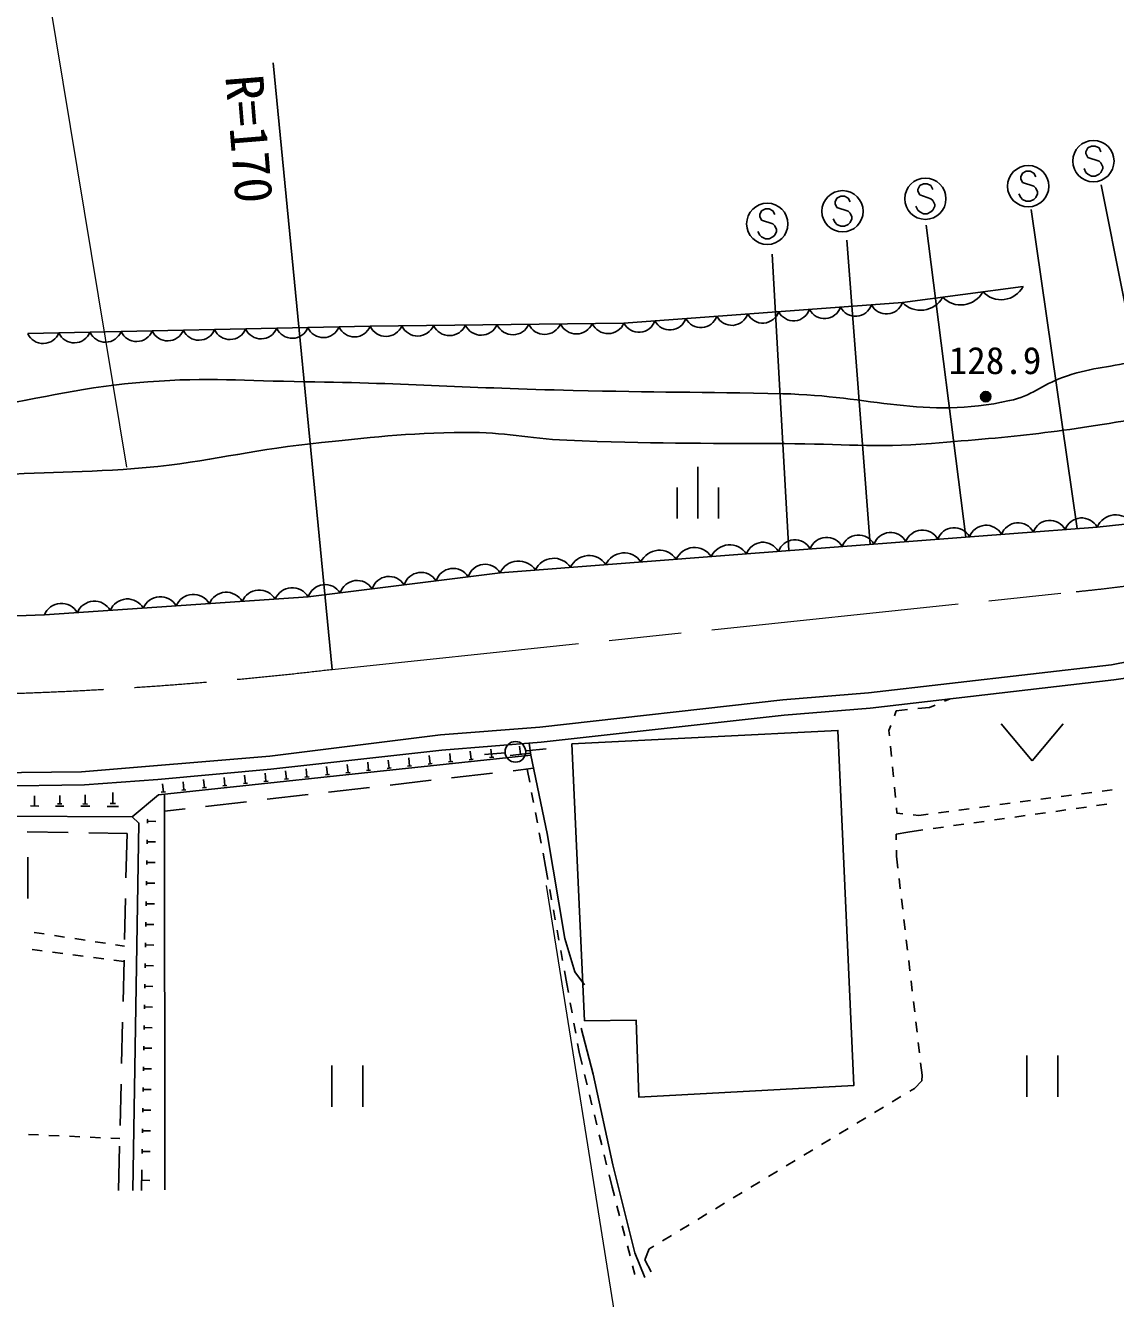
# Model space of a CAD drawing. Units: millimetres, scale not verified. Extents: x 40000 to 680000, y 20000 to 380000.
# Drawn here: x 398696 to 451527, y 238514 to 300190 of the extents above; entities that cross this region are included whole.
import ezdxf
from ezdxf.enums import TextEntityAlignment as Align

# ---------------------------------------------------------------- set-up
doc = ezdxf.new("R2010")
doc.units = ezdxf.units.MM
doc.header["$LTSCALE"] = 1000
doc.linetypes.add('CHAIN', pattern=[18.5, 12, -1.5, 3.5, -1.5])
for name, color, linetype, lineweight in [('M-BGD', 7, 'Continuous', 25), ('M-BGD-EXST', 7, 'Continuous', 25), ('M-BMK', 2, 'CHAIN', 13), ('M-BMK-SRVR', 3, 'Continuous', 25), ('M-STR-HTXT', 7, 'Continuous', 13), ('M-STR-STRC', 7, 'Continuous', 25)]:
    doc.layers.add(name, color=color, linetype=linetype, lineweight=lineweight)
doc.styles.add('ＭＳ ゴシック', font='')
doc.styles.get('ＭＳ ゴシック').set_extended_font_data('MS Gothic')

msp = doc.modelspace()

# ---------------------------------------------------------------- linework, layer by layer
at = {"layer": 'M-BGD'}
for p, q in [((431280, 278811), (431280, 276311)), ((430280, 277811), (430280, 276311)), ((432280, 277811), (432280, 276311)), ((441950, 267097), (442505, 267151)), ((442505, 267151), (442777, 267265)), ((443239, 267457), (443511, 267571)), ((440807, 266748), (440896, 266993)), ((440896, 266993), (441452, 267048)), ((440547, 266032), (440636, 266278)), ((440572, 265771), (440547, 266032)), ((445986, 266364), (447486, 264564)), ((447486, 264564), (448986, 266364)), ((422683, 264881), (422641, 265279)), ((425789, 251960), (425175, 265395)), ((440667, 264776), (440619, 265274)), ((416318, 264207), (416276, 264604)), ((417313, 264312), (417271, 264710)), ((418307, 264417), (418265, 264815)), ((419302, 264523), (419259, 264921)), ((420396, 264639), (420197, 264618)), ((420296, 264628), (420254, 265026)), ((421390, 264744), (421191, 264723)), ((421291, 264734), (421248, 265131)), ((423180, 264934), (422185, 264829)), ((410352, 263575), (410310, 263973)), ((411346, 263680), (411304, 264078)), ((412341, 263785), (412299, 264183)), ((413335, 263890), (413293, 264288)), ((414429, 264006), (414230, 263985)), ((414330, 263996), (414287, 264393)), ((415423, 264112), (415225, 264091)), ((415324, 264101), (415282, 264499)), ((416418, 264217), (416219, 264196)), ((417412, 264323), (417213, 264301)), ((418407, 264428), (418208, 264407)), ((419401, 264533), (419202, 264512)), ((422329, 264086), (423323, 264201)), ((423133, 263526), (423011, 264165)), ((440763, 263781), (440715, 264278)), ((405379, 263049), (405337, 263446)), ((406374, 263154), (406332, 263552)), ((407368, 263259), (407326, 263657)), ((408462, 263375), (408263, 263354)), ((408363, 263364), (408321, 263762)), ((409457, 263480), (409258, 263459)), ((409357, 263470), (409315, 263867)), ((410451, 263585), (410252, 263564)), ((411446, 263690), (411247, 263669)), ((412440, 263796), (412241, 263775)), ((413435, 263901), (413236, 263880)), ((416369, 263393), (418355, 263624)), ((419349, 263739), (421335, 263970)), ((399138, 262376), (399141, 262872)), ((400355, 262474), (400357, 262890)), ((401594, 262473), (401596, 262912)), ((402933, 262491), (402935, 263030)), ((403860, 261852), (405151, 262924)), ((405479, 263059), (405280, 263038)), ((405449, 243774), (405441, 262954)), ((406473, 263164), (406275, 263143)), ((407468, 263270), (407269, 263249)), ((410409, 262700), (412396, 262931)), ((413389, 263046), (415376, 263277)), ((423319, 262544), (423226, 263035)), ((440858, 262785), (440811, 263283)), ((448397, 262768), (447901, 262703)), ((449388, 262899), (448892, 262834)), ((450380, 263030), (449884, 262965)), ((451371, 263161), (450875, 263096)), ((399337, 262375), (398940, 262377)), ((400563, 262369), (400147, 262371)), ((400459, 262473), (400251, 262474)), ((401813, 262362), (401374, 262364)), ((401704, 262472), (401484, 262474)), ((403201, 262355), (402663, 262358)), ((403067, 262490), (402798, 262492)), ((405442, 262122), (406436, 262238)), ((407429, 262354), (409416, 262585)), ((440931, 262027), (440906, 262288)), ((444431, 262244), (443936, 262178)), ((445423, 262375), (444927, 262310)), ((446414, 262506), (445918, 262441)), ((447405, 262637), (446910, 262572)), ((448628, 262116), (449123, 262185)), ((449618, 262254), (450114, 262323)), ((450609, 262392), (451104, 262461)), ((404609, 261724), (404596, 261736)), ((404606, 261542), (404609, 261724)), ((404608, 261633), (405007, 261626)), ((423505, 261561), (423412, 262053)), ((441216, 261999), (440931, 262027)), ((441998, 261922), (441713, 261950)), ((442449, 261982), (441998, 261922)), ((443440, 262113), (442944, 262047)), ((444666, 261563), (445161, 261632)), ((445657, 261701), (446152, 261770)), ((446647, 261839), (447142, 261908)), ((447638, 261977), (448133, 262046)), ((398774, 261122), (400774, 261092)), ((401774, 261077), (403620, 261049)), ((403620, 261049), (403569, 258900)), ((423692, 260579), (423599, 261070)), ((440897, 261011), (441457, 261116)), ((440900, 260730), (440897, 261011)), ((441457, 261116), (442190, 261218)), ((442685, 261287), (443181, 261356)), ((443676, 261425), (444171, 261494)), ((404590, 260542), (404593, 260742)), ((404591, 260642), (404991, 260635)), ((398811, 259898), (398811, 257898)), ((404573, 259542), (404577, 259742)), ((423906, 259449), (423785, 260088)), ((440909, 259950), (440906, 260230)), ((440978, 259361), (440909, 259950)), ((404575, 259642), (404975, 259635)), ((424019, 258822), (423906, 259449)), ((404557, 258542), (404560, 258742)), ((404559, 258642), (404959, 258635)), ((441094, 258368), (441036, 258865)), ((403545, 257900), (403498, 255901)), ((424196, 257837), (424108, 258329)), ((441210, 257375), (441152, 257871)), ((404541, 257542), (404544, 257742)), ((404543, 257642), (404943, 257636)), ((424373, 256853), (424285, 257345)), ((404525, 256542), (404528, 256742)), ((404526, 256642), (404926, 256636)), ((441326, 256382), (441268, 256878)), ((399113, 256255), (399607, 256179)), ((400101, 256103), (400595, 256027)), ((424550, 255869), (424462, 256361)), ((399513, 255365), (399017, 255430)), ((401089, 255951), (401584, 255875)), ((402078, 255799), (402572, 255723)), ((403066, 255647), (403490, 255582)), ((404508, 255542), (404512, 255742)), ((404510, 255642), (404910, 255636)), ((424728, 254885), (424639, 255377)), ((441443, 255388), (441385, 255885)), ((400504, 255236), (400008, 255300)), ((401496, 255106), (401000, 255171)), ((402487, 254977), (401992, 255042)), ((403473, 254848), (402983, 254912)), ((403474, 254901), (403427, 252902)), ((404492, 254542), (404495, 254742)), ((441559, 254395), (441501, 254892)), ((404494, 254642), (404894, 254636)), ((424929, 253766), (424816, 254393)), ((404476, 253543), (404479, 253743)), ((404477, 253643), (404877, 253636)), ((425007, 253334), (424929, 253766)), ((441675, 253402), (441617, 253899)), ((441792, 252409), (441733, 252905)), ((404460, 252543), (404463, 252743)), ((404461, 252643), (404861, 252636)), ((425186, 252350), (425097, 252842)), ((403403, 251902), (403356, 249903)), ((404443, 251543), (404447, 251743)), ((404445, 251643), (404845, 251636)), ((425365, 251366), (425275, 251858)), ((441908, 251416), (441850, 251912)), ((404427, 250543), (404430, 250743)), ((404429, 250643), (404829, 250636)), ((425532, 250443), (425454, 250874)), ((425678, 249846), (425532, 250443)), ((442024, 250422), (441966, 250919)), ((413543, 249806), (413543, 247806)), ((415043, 249806), (415043, 247806)), ((442151, 249337), (442082, 249926)), ((447222, 250293), (447222, 248293)), ((448722, 250293), (448722, 248293)), ((404411, 249543), (404414, 249743)), ((404412, 249643), (404812, 249637)), ((425915, 248875), (425796, 249360)), ((442136, 249065), (442151, 249337)), ((403333, 248903), (403285, 246903)), ((404394, 248543), (404398, 248743)), ((404396, 248643), (404796, 248637)), ((441557, 248556), (441782, 248692)), ((441782, 248692), (442136, 249065)), ((426152, 247903), (426033, 248389)), ((440701, 248039), (441129, 248298)), ((404378, 247543), (404381, 247743)), ((404380, 247643), (404780, 247637)), ((426389, 246932), (426270, 247417)), ((439845, 247522), (440273, 247780)), ((404362, 246544), (404365, 246743)), ((438133, 246488), (438561, 246746)), ((438989, 247005), (439417, 247263)), ((398837, 246465), (399336, 246442)), ((399836, 246420), (400335, 246397)), ((400835, 246374), (401334, 246352)), ((401834, 246329), (402333, 246306)), ((402833, 246283), (403270, 246264)), ((404364, 246644), (404764, 246637)), ((426626, 245960), (426507, 246446)), ((437277, 245971), (437705, 246229)), ((403262, 245904), (403211, 243754)), ((404346, 245544), (404349, 245744)), ((404347, 245644), (404747, 245637)), ((426863, 244989), (426744, 245474)), ((436421, 245454), (436849, 245712)), ((435565, 244937), (435993, 245195)), ((404316, 243744), (404333, 244744)), ((404325, 244244), (404724, 244237)), ((427127, 243906), (426981, 244503)), ((434709, 244420), (435137, 244678)), ((427237, 243483), (427127, 243906)), ((432997, 243386), (433425, 243644)), ((433853, 243903), (434281, 244161)), ((432142, 242868), (432570, 243127)), ((427490, 242516), (427364, 242999)), ((431286, 242351), (431714, 242610)), ((427744, 241548), (427617, 242032)), ((430430, 241834), (430858, 242093)), ((429574, 241317), (430002, 241576)), ((427997, 240581), (427870, 241065)), ((428711, 240387), (428921, 240923)), ((428921, 240923), (429146, 241059)), ((428234, 239674), (428123, 240097)), ((429026, 239815), (428711, 240387))]:
    msp.add_line(p, q, dxfattribs=at)
for points in [[(398807, 285266), (415402, 285616), (427704, 285773), (441195, 286770), (447044, 287539)], [(377391, 264354), (392689, 263937), (401418, 264026), (410533, 264794), (418809, 265821), (423622, 266197), (435402, 267516), (439554, 267857), (451334, 269218), (514274, 281584)], [(405107, 263652), (410582, 264164), (418883, 265086), (423692, 265462), (435473, 266781), (439627, 267122), (451448, 268488), (455048, 269000), (459279, 269841), (514308, 280690)], [(464058, 278915), (462412, 278435), (454055, 276249), (450632, 275889), (433640, 274592), (421704, 273679), (412397, 272503), (399612, 271635)], [(379663, 272196), (380169, 272026), (388324, 271523), (394248, 271443), (399612, 271635)], [(425175, 265395), (438072, 266034), (438842, 248830), (428418, 248274), (428290, 252003), (425789, 251960)], [(423101, 265416), (423190, 264834), (423981, 261051), (424834, 255951), (425323, 254342), (425795, 253712)], [(405151, 262924), (414229, 263884), (423190, 264834)], [(378755, 263675), (384672, 263376), (392718, 263278), (401554, 263408), (405107, 263652)], [(378492, 262428), (389481, 262022), (397578, 261884), (403860, 261852)], [(403860, 261852), (404196, 261545), (403907, 243751)], [(425623, 251612), (426217, 249391), (427170, 244984), (428237, 240735), (428709, 239529)]]:
    msp.add_lwpolyline(points, dxfattribs=at)
for radius in [250, 204, 159, 114, 68.2, 22.7]:
    msp.add_circle((445235, 282207), radius, dxfattribs=at)
for centre, radius, start, end in [((445976, 288122), 1217, 223.58672, 331.40056), ((442076, 287609), 1217, 223.58672, 331.40056), ((444026, 287865), 1217, 223.58672, 331.40056), ((432927, 286475), 815, 206.95378, 341.49712), ((434426, 286585), 815, 206.95378, 341.49712), ((435925, 286696), 815, 206.95378, 341.49712), ((437424, 286807), 815, 206.95378, 341.49712), ((438923, 286918), 815, 206.95378, 341.49712), ((440422, 287028), 815, 206.95378, 341.49712), ((413132, 285887), 819, 204.14168, 338.27296), ((414641, 285919), 819, 204.14168, 338.27296), ((416167, 285967), 841, 204.6647, 336.80121), ((417704, 285986), 841, 204.6647, 336.80121), ((419242, 286006), 841, 204.6647, 336.80121), ((420780, 286026), 841, 204.6647, 336.80121), ((422318, 286045), 841, 204.6647, 336.80121), ((423855, 286065), 841, 204.6647, 336.80121), ((425393, 286085), 841, 204.6647, 336.80121), ((426931, 286104), 841, 204.6647, 336.80121), ((428430, 286142), 815, 206.95378, 341.49712), ((429929, 286253), 815, 206.95378, 341.49712), ((431428, 286364), 815, 206.95378, 341.49712), ((399555, 285601), 819, 204.14168, 338.27296), ((401063, 285633), 819, 204.14168, 338.27296), ((402572, 285665), 819, 204.14168, 338.27296), ((404081, 285696), 819, 204.14168, 338.27296), ((405589, 285728), 819, 204.14168, 338.27296), ((407098, 285760), 819, 204.14168, 338.27296), ((408607, 285792), 819, 204.14168, 338.27296), ((410115, 285824), 819, 204.14168, 338.27296), ((411624, 285855), 819, 204.14168, 338.27296), ((449886, 275481), 850, 28.68144, 160.04784), ((451539, 275492), 990, 35.6813, 156.33672), ((442163, 274892), 850, 28.68144, 160.04784), ((443707, 275009), 850, 28.68144, 160.04784), ((445252, 275127), 850, 28.68144, 160.04784), ((446797, 275245), 850, 28.68144, 160.04784), ((448342, 275363), 850, 28.68144, 160.04784), ((434439, 274302), 850, 28.68144, 160.04784), ((435984, 274420), 850, 28.68144, 160.04784), ((437529, 274538), 850, 28.68144, 160.04784), ((439073, 274656), 850, 28.68144, 160.04784), ((440618, 274774), 850, 28.68144, 160.04784), ((426003, 273526), 981, 33.73991, 155.00461), ((427709, 273656), 981, 33.73991, 155.00461), ((429414, 273786), 981, 33.73991, 155.00461), ((431119, 273917), 981, 33.73991, 155.00461), ((432824, 274047), 981, 33.73991, 155.00461), ((419422, 273027), 861, 32.00009, 162.41369), ((420973, 273223), 861, 32.00009, 162.41369), ((422593, 273265), 981, 33.73991, 155.00461), ((424298, 273395), 981, 33.73991, 155.00461), ((414769, 272439), 861, 32.00009, 162.41369), ((416320, 272635), 861, 32.00009, 162.41369), ((417871, 272831), 861, 32.00009, 162.41369), ((406830, 271733), 891, 29.92684, 157.83485), ((408428, 271841), 891, 29.92684, 157.83485), ((410026, 271949), 891, 29.92684, 157.83485), ((411624, 272058), 891, 29.92684, 157.83485), ((413218, 272242), 861, 32.00009, 162.41369), ((400438, 271299), 891, 29.92684, 157.83485), ((402036, 271407), 891, 29.92684, 157.83485), ((403634, 271516), 891, 29.92684, 157.83485), ((405232, 271624), 891, 29.92684, 157.83485)]:
    msp.add_arc(centre, radius, start, end, dxfattribs=at)
for points, knots in [([(295297, 294165), (296176, 294013), (296430, 293981), (297139, 293792), (297557, 293681), (297874, 293762), (298200, 293478), (298418, 293288), (298384, 293065), (298527, 292813), (298731, 292453), (298824, 292227), (299110, 291927), (299614, 291397), (300039, 291238), (300722, 290974), (301715, 290591), (302347, 290624), (303403, 290491), (304212, 290390), (304695, 290543), (305484, 290340), (306038, 290197), (306447, 290178), (306825, 289748), (307246, 289268), (306873, 288663), (307291, 288180), (307899, 287478), (308701, 287843), (309611, 287658), (311310, 287314), (312289, 287261), (313987, 286912), (316198, 286458), (317424, 286146), (319624, 285643), (322923, 284890), (324866, 284794), (328066, 283694), (331794, 282412), (333501, 280780), (337170, 279337), (339089, 278582), (340133, 277957), (342171, 277644), (345675, 277107), (347698, 277431), (351240, 277267), (354204, 277129), (355858, 276785), (358825, 276847), (364349, 276961), (367448, 277183), (372936, 277828), (375890, 278175), (377541, 278416), (380478, 278890), (386778, 279907), (390285, 280607), (396579, 281652), (399720, 282173), (401456, 282684), (404630, 282927), (407601, 283154), (409279, 282973), (412258, 282930), (417333, 282857), (420172, 282623), (425246, 282507), (429210, 282417), (431431, 282429), (435395, 282347), (439692, 282259), (442193, 281103), (446394, 282013), (447464, 282245), (447933, 282763), (448963, 283137), (450268, 283611), (451080, 283594), (452429, 283923), (453525, 284190), (454135, 284354), (455223, 284651), (456083, 284886), (456545, 285094), (457414, 285288), (458089, 285440), (458501, 285350), (459166, 285536), (460686, 285960), (461400, 286579), (462886, 287109), (464698, 287756), (465761, 287981), (467555, 288676), (480214, 293577), (487132, 296774), (499458, 302462), (506556, 305738), (510452, 307742), (517482, 311162), (521902, 313312), (524240, 314819), (528775, 316713), (533478, 318678), (536288, 319327), (541174, 320777), (546099, 322239), (548836, 323218), (553890, 324141), (558337, 324953), (559994, 325108), (565384, 325501)], [0, 0, 0, 0, 1, 1, 1, 2, 2, 2, 3, 3, 3, 4, 4, 4, 5, 5, 5, 6, 6, 6, 7, 7, 7, 8, 8, 8, 9, 9, 9, 10, 10, 10, 11, 11, 11, 12, 12, 12, 13, 13, 13, 14, 14, 14, 15, 15, 15, 16, 16, 16, 17, 17, 17, 18, 18, 18, 19, 19, 19, 20, 20, 20, 21, 21, 21, 22, 22, 22, 23, 23, 23, 24, 24, 24, 25, 25, 25, 26, 26, 26, 27, 27, 27, 28, 28, 28, 29, 29, 29, 30, 30, 30, 31, 31, 31, 32, 32, 32, 33, 33, 33, 34, 34, 34, 35, 35, 35, 36, 36, 36, 37, 37, 37, 38, 38, 38, 38]), ([(376197, 272470), (376143, 272757), (376134, 272863), (376133, 273117), (376131, 273506), (376198, 273724), (376308, 274096), (376404, 274425), (376466, 274626), (376692, 274883), (377000, 275233), (377266, 275336), (377672, 275565), (378225, 275878), (378570, 275989), (379158, 276230), (379581, 276403), (379820, 276506), (380267, 276602), (381806, 276931), (382700, 276929), (384264, 277104), (389037, 277639), (391710, 277949), (396496, 278347), (399635, 278607), (401411, 278486), (404547, 278774), (407678, 279061), (409387, 279595), (412513, 279922), (415435, 280227), (417076, 280445), (420014, 280476), (421940, 280496), (423006, 280170), (424932, 280094), (429049, 279933), (431360, 279950), (435481, 279932), (438262, 279920), (439828, 279726), (442600, 279943), (446673, 280261), (448960, 280493), (452981, 281211), (455151, 281598), (456343, 281933), (458485, 282452), (460566, 282956), (461683, 283441), (463786, 283843), (466381, 284339), (467976, 285139), (470523, 284439), (471733, 284107), (472320, 283909), (473486, 283202)], [0, 0, 0, 0, 1, 1, 1, 2, 2, 2, 3, 3, 3, 4, 4, 4, 5, 5, 5, 6, 6, 6, 7, 7, 7, 8, 8, 8, 9, 9, 9, 10, 10, 10, 11, 11, 11, 12, 12, 12, 13, 13, 13, 14, 14, 14, 15, 15, 15, 16, 16, 16, 17, 17, 17, 18, 18, 18, 19, 19, 19, 19])]:
    msp.add_open_spline(points, degree=3, knots=knots, dxfattribs=at)
at = {"layer": 'M-BGD-EXST'}
for p, q in [((421946, 264955), (420950, 264864)), ((422941, 265047), (423937, 265140))]:
    msp.add_line(p, q, dxfattribs=at)
msp.add_circle((422443, 265000), 500, dxfattribs=at)
at = {"layer": 'M-BMK'}
msp.add_line((413566, 268996), (449624, 272761), dxfattribs=at)
for centre, radius, start, end in [((441401, 355259), 82907, 275.69215, 283.50615), ((391962, 452585), 184856, 263.8087, 276.71135)]:
    msp.add_arc(centre, radius, start, end, dxfattribs=at)
at = {"layer": 'M-BMK-SRVR'}
msp.add_line((413566, 268996), (410709, 298377), dxfattribs=at)
at = {"layer": 'M-STR-HTXT'}
for p, q in [((403612, 278789), (398834, 307725)), ((423933, 258522), (429397, 224251))]:
    msp.add_line(p, q, dxfattribs=at)
at = {"layer": 'M-STR-STRC'}
for p, q in [((450182, 294255), (450091, 294073)), ((450364, 294346), (450182, 294255)), ((450546, 294346), (450364, 294346)), ((450728, 294255), (450546, 294346)), ((450819, 294073), (450728, 294255)), ((450091, 294073), (450091, 293982)), ((450091, 293982), (450182, 293800)), ((450182, 293800), (450728, 293618)), ((450728, 293618), (450819, 293528)), ((447021, 293039), (446930, 292857)), ((447203, 293130), (447021, 293039)), ((447385, 293130), (447203, 293130)), ((447567, 293039), (447385, 293130)), ((447657, 292857), (447567, 293039)), ((450091, 293073), (450000, 293255)), ((450182, 292982), (450091, 293073)), ((450364, 292891), (450182, 292982)), ((450728, 292982), (450546, 292891)), ((450819, 293073), (450728, 292982)), ((450819, 293528), (450910, 293346)), ((450910, 293255), (450819, 293073)), ((450910, 293346), (450910, 293255)), ((442036, 292431), (441945, 292249)), ((442218, 292522), (442036, 292431)), ((442400, 292522), (442218, 292522)), ((442581, 292431), (442400, 292522)), ((442672, 292249), (442581, 292431)), ((446930, 292857), (446930, 292766)), ((446930, 292766), (447021, 292584)), ((447021, 292584), (447567, 292403)), ((447567, 292403), (447657, 292312)), ((450546, 292891), (450364, 292891)), ((450827, 292475), (454055, 276249)), ((438024, 291823), (437933, 291641)), ((438206, 291914), (438024, 291823)), ((438387, 291914), (438206, 291914)), ((438569, 291823), (438387, 291914)), ((438660, 291641), (438569, 291823)), ((441945, 292249), (441945, 292158)), ((441945, 292158), (442036, 291977)), ((442036, 291977), (442581, 291795)), ((442581, 291795), (442672, 291704)), ((446930, 291857), (446839, 292039)), ((447021, 291766), (446930, 291857)), ((447203, 291675), (447021, 291766)), ((447567, 291766), (447385, 291675)), ((447657, 291857), (447567, 291766)), ((447657, 292312), (447748, 292130)), ((447748, 292039), (447657, 291857)), ((447748, 292130), (447748, 292039)), ((434376, 291215), (434285, 291033)), ((434558, 291306), (434376, 291215)), ((434740, 291306), (434558, 291306)), ((434922, 291215), (434740, 291306)), ((435012, 291033), (434922, 291215)), ((437933, 291641), (437933, 291550)), ((437933, 291550), (438024, 291369)), ((438024, 291369), (438569, 291187)), ((438569, 291187), (438660, 291096)), ((441945, 291249), (441854, 291431)), ((442036, 291158), (441945, 291249)), ((442218, 291067), (442036, 291158)), ((442581, 291158), (442400, 291067)), ((442672, 291249), (442581, 291158)), ((442672, 291704), (442763, 291522)), ((442763, 291431), (442672, 291249)), ((442763, 291522), (442763, 291431)), ((447385, 291675), (447203, 291675)), ((449671, 275816), (447433, 291274)), ((434285, 291033), (434285, 290942)), ((434285, 290942), (434376, 290761)), ((434376, 290761), (434922, 290579)), ((434922, 290579), (435012, 290488)), ((437933, 290641), (437842, 290823)), ((438024, 290550), (437933, 290641)), ((438206, 290459), (438024, 290550)), ((438569, 290550), (438387, 290459)), ((438660, 290641), (438569, 290550)), ((438660, 291096), (438751, 290914)), ((438751, 290823), (438660, 290641)), ((438751, 290914), (438751, 290823)), ((442400, 291067), (442218, 291067)), ((442353, 290512), (444269, 275403)), ((434285, 290033), (434194, 290215)), ((434376, 289942), (434285, 290033)), ((434558, 289852), (434376, 289942)), ((434922, 289942), (434740, 289852)), ((435012, 290033), (434922, 289942)), ((435012, 290488), (435103, 290306)), ((435103, 290215), (435012, 290033)), ((435103, 290306), (435103, 290215)), ((438387, 290459), (438206, 290459)), ((434740, 289852), (434558, 289852)), ((439627, 275049), (438499, 289791)), ((434886, 289111), (435687, 274748))]:
    msp.add_line(p, q, dxfattribs=at)
for centre in [(450455, 293618), (447294, 292403), (442309, 291795), (438296, 291187), (434649, 290579)]:
    msp.add_circle(centre, 1000, dxfattribs=at)

# ---------------------------------------------------------------- texts
at = {"layer": 'M-BGD', "style": 'ＭＳ ゴシック'}
msp.add_text('128.9', height=1320, dxfattribs=at).set_placement((443441, 282904), align=Align.BOTTOM_LEFT)
at = {"layer": 'M-BMK-SRVR', "style": 'ＭＳ ゴシック'}
msp.add_text('R=170', height=1833, rotation=274.72, dxfattribs=at).set_placement((409296, 297802), align=Align.MIDDLE_LEFT)

doc.saveas('drawing.dxf')
